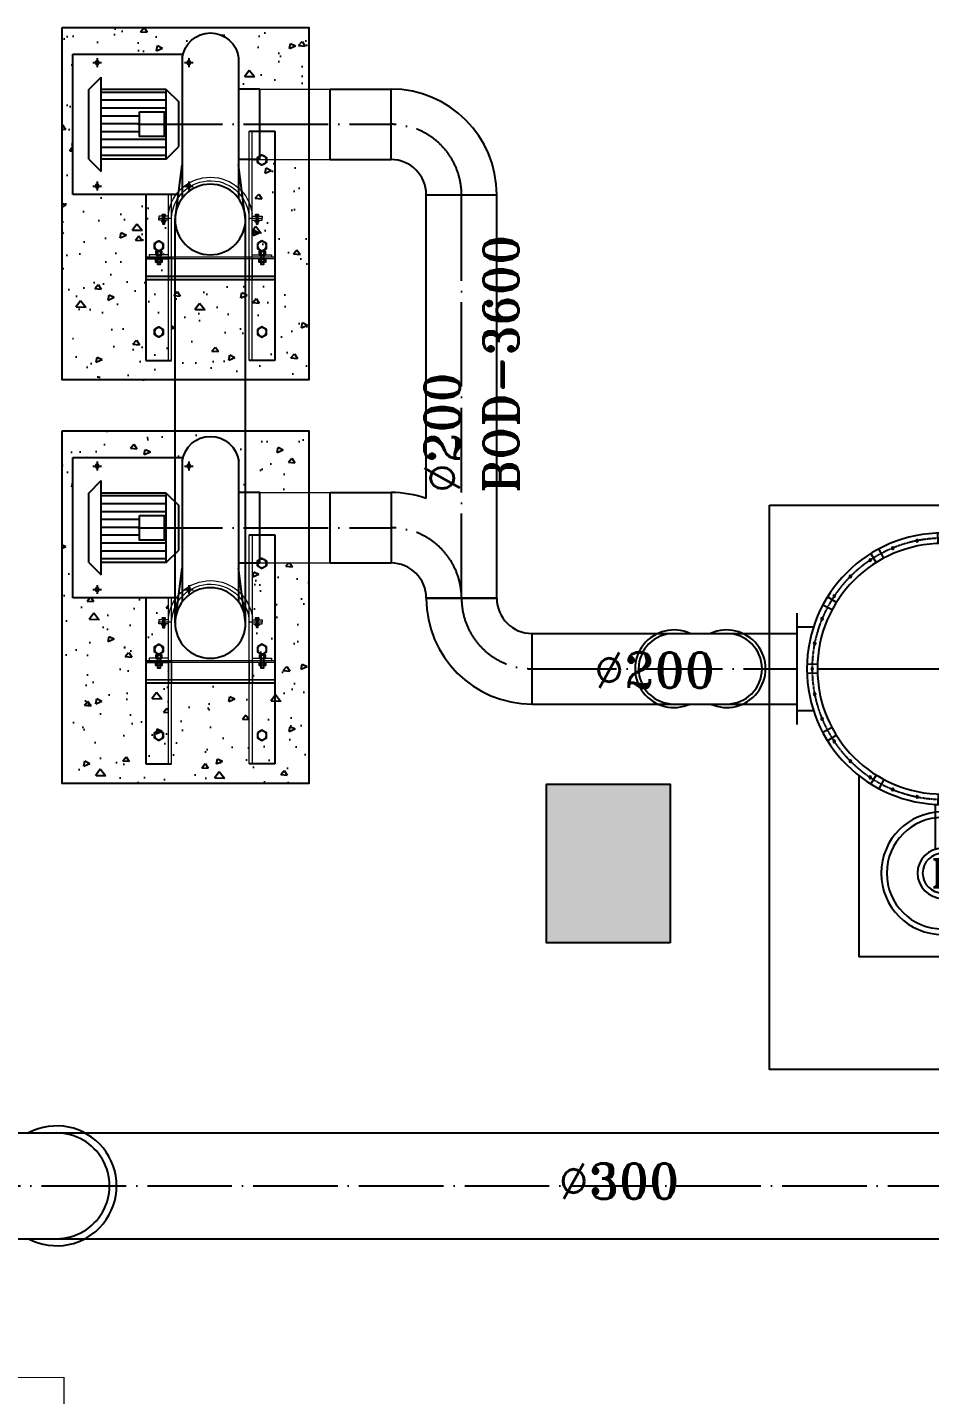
# Model space of a CAD drawing. Header units: millimetres. Extents: x 1731 to 55573, y 1167 to 54427.
# Drawn here: x 24745 to 27305, y 12949 to 16827 of the extents above; entities that cross this region are included whole.
import ezdxf

# ---------------------------------------------------------------- set-up
doc = ezdxf.new("R2010")
doc.units = ezdxf.units.MM
for name, pattern in [('ACAD_ISO04W100', [30, 24, -3, 0, -3]), ('CENTER', [2, 1.25, -0.25, 0.25, -0.25]), ('CENTER2', [1.125, 0.75, -0.125, 0.125, -0.125])]:
    doc.linetypes.add(name, pattern=pattern)
for name, color, linetype in [('blower', 4, 'Continuous'), ('CENTRE', 8, 'CENTER'), ('EX-TXT', 7, 'Continuous'), ('EXHAUST DUICT', 1, 'Continuous'), ('Exhaust-Duct', 1, 'Continuous'), ('Exhaust-Duct-Supports', 6, 'Continuous'), ('FH Exhaust duct cen', 8, 'CENTER'), ('S-DD-INSET', 8, 'Continuous'), ('WINDOW', 4, 'Continuous')]:
    doc.layers.add(name, color=color, linetype=linetype)
doc.layers.add('EX-PP-FRP DUCT', color=1, linetype='Continuous', lineweight=18)
doc.styles.add('Legend', font='romant.shx')
doc.linetypes.add('ZIGZAG', pattern='A,0.0001,-0.2,[131,ltypeshp.shx,S=0.2,R=0,X=-0.2,Y=0],-0.4,[131,ltypeshp.shx,S=0.2,R=180,X=0.2,Y=0],-0.2', length=0.8001)

# ---------------------------------------------------------------- blocks, each defined once
blk = doc.blocks.new('sc-01')
at = {"color": 5}
for p, q in [((1053698.6, 194302.9), (1053698.6, 194952.9)), ((1054298.6, 194952.9), (1053698.6, 194952.9)), ((1054298.6, 194302.9), (1054298.6, 194952.9)), ((1053983.7, 194368.8), (1053982.4, 194406.2)), ((1054015.1, 194368.8), (1054016.4, 194406.2)), ((1053788.1, 194316.3), (1053770.5, 194349.5)), ((1054210.7, 194316.3), (1054228.3, 194349.5)), ((1053760.9, 194300.7), (1053741.1, 194332.5)), ((1053760.9, 194300.7), (1053741.1, 194332.5)), ((1054237.8, 194300.7), (1054257.7, 194332.5)), ((1054237.8, 194300.7), (1054257.7, 194332.5)), ((1053602.1, 194130.3), (1053569, 194147.9)), ((1053602.1, 194130.3), (1053569, 194147.9)), ((1053617.7, 194157.5), (1053585.9, 194177.3)), ((1053617.7, 194157.5), (1053585.9, 194177.3)), ((1054381, 194157.5), (1054412.8, 194177.3)), ((1054381, 194157.5), (1054412.8, 194177.3)), ((1054396.7, 194130.3), (1054429.8, 194147.9)), ((1054396.7, 194130.3), (1054429.8, 194147.9)), ((1053477.4, 194119), (1053477.4, 193719)), ((1054521.4, 194119), (1054521.4, 193719)), ((1053477.4, 194069), (1053535.5, 194069)), ((1054521.4, 194069), (1054463.2, 194069)), ((1053549.6, 193934.7), (1053512.2, 193936)), ((1053549.6, 193934.7), (1053512.2, 193936)), ((1053549.6, 193903.4), (1053512.2, 193902)), ((1053549.6, 193903.4), (1053512.2, 193902)), ((1054449.1, 193934.7), (1054486.6, 193936)), ((1054449.1, 193934.7), (1054486.6, 193936)), ((1054449.1, 193903.4), (1054486.6, 193902)), ((1054449.1, 193903.4), (1054486.6, 193902)), ((1053477.4, 193769), (1053535.5, 193769)), ((1054521.4, 193769), (1054463.2, 193769)), ((1053602.1, 193707.7), (1053569, 193690.1)), ((1053602.1, 193707.7), (1053569, 193690.1)), ((1054396.7, 193707.7), (1054429.8, 193690.1)), ((1054396.7, 193707.7), (1054429.8, 193690.1)), ((1053617.7, 193680.6), (1053585.9, 193660.7)), ((1053617.7, 193680.6), (1053585.9, 193660.7)), ((1054381, 193680.6), (1054412.8, 193660.7)), ((1054381, 193680.6), (1054412.8, 193660.7)), ((1053760.9, 193537.4), (1053741.1, 193505.6)), ((1053760.9, 193537.4), (1053741.1, 193505.6)), ((1053788.1, 193521.7), (1053770.5, 193488.6)), ((1053788.1, 193521.7), (1053770.5, 193488.6)), ((1054210.7, 193521.7), (1054228.3, 193488.6)), ((1054210.7, 193521.7), (1054228.3, 193488.6)), ((1054237.8, 193537.4), (1054257.7, 193505.6)), ((1054237.8, 193537.4), (1054257.7, 193505.6)), ((1053983.7, 193469.3), (1053982.4, 193431.8)), ((1053983.7, 193469.3), (1053982.4, 193431.8)), ((1054015.1, 193469.3), (1054016.4, 193431.8)), ((1054015.1, 193469.3), (1054016.4, 193431.8))]:
    blk.add_line(p, q, dxfattribs=at)
at = {"color": 7}
for p, q in [((1053973.6, 194566.6), (1053973.6, 194405.5)), ((1054023.6, 194566.6), (1054023.6, 194405.5))]:
    blk.add_line(p, q, dxfattribs=at)
for radius in [220, 200, 89.8, 71.3]:
    blk.add_circle((1053998.6, 194652.9), radius)
at = {"color": 5}
for radius in [487.5, 450]:
    blk.add_circle((1053999.4, 193919), radius, dxfattribs=at)
at = {"color": 7, "linetype": 'CENTER2'}
blk.add_circle((1053999.4, 193919), 468.8, dxfattribs=at)
at = {"ltscale": 0.15}
for centre in [(1053999.4, 194387.8), (1053820, 194352.1), (1053907.9, 194378.8), (1054090.8, 194378.8), (1054178.8, 194352.1), (1053739, 194308.8), (1053739, 194308.8), (1054259.8, 194308.8), (1054259.8, 194308.8), (1053667.9, 194250.5), (1053667.9, 194250.5), (1054330.8, 194250.5), (1054330.8, 194250.5), (1053609.6, 194179.5), (1053609.6, 194179.5), (1054389.1, 194179.5), (1054389.1, 194179.5), (1053566.3, 194098.4), (1053566.3, 194098.4), (1054432.4, 194098.4), (1054432.4, 194098.4), (1053539.6, 194010.5), (1053539.6, 194010.5), (1054459.1, 194010.5), (1054459.1, 194010.5), (1053530.6, 193919), (1053530.6, 193919), (1054468.1, 193919), (1054468.1, 193919), (1053539.6, 193827.6), (1053539.6, 193827.6), (1054459.1, 193827.6), (1054459.1, 193827.6), (1053566.3, 193739.7), (1053566.3, 193739.7), (1054432.4, 193739.7), (1054432.4, 193739.7), (1053609.6, 193658.6), (1053609.6, 193658.6), (1054389.1, 193658.6), (1054389.1, 193658.6), (1053667.9, 193587.6), (1053667.9, 193587.6), (1054330.8, 193587.6), (1054330.8, 193587.6), (1053739, 193529.3), (1053739, 193529.3), (1054259.8, 193529.3), (1054259.8, 193529.3), (1053820, 193486), (1053820, 193486), (1053907.9, 193459.3), (1053907.9, 193459.3), (1054090.8, 193459.3), (1054090.8, 193459.3), (1054178.8, 193486), (1054178.8, 193486), (1053999.4, 193450.3), (1053999.4, 193450.3)]:
    blk.add_circle(centre, 3.75, dxfattribs=at)
at = {"layer": 'EXHAUST DUICT', "color": 0, "linetype": 'ACAD_ISO04W100', "ltscale": 10}
blk.add_line((1053999.4, 194369), (1053999.4, 193469), dxfattribs=at)
at = {"layer": 'EXHAUST DUICT', "color": 0, "linetype": 'ACAD_ISO04W100', "ltscale": 20}
blk.add_line((1053549.4, 193919), (1054449.4, 193919), dxfattribs=at)
at = {"layer": 'FH Exhaust duct cen', "color": 2, "ltscale": 20}
blk.add_line((1053998.6, 194406.1), (1053998.6, 194563.1), dxfattribs=at)
at = {"layer": 'EX-TXT', "color": 7, "insert": (1053958, 194702.7), "char_height": 100, "attachment_point": 1, "style": 'Legend'}
blk.add_mtext_dynamic_manual_height_columns('P', width=798.121, gutter_width=1, heights=[0], dxfattribs=at)
blk = doc.blocks.new('CMVeco- 200 Top View')
at = {"color": 7}
blk.add_lwpolyline([(5702, 37820.4), (6402, 37820.4), (6402, 38820.4), (5702, 38820.4)], close=True, dxfattribs=at)
at = {"layer": 'blower'}
for p, q in [((6022.4, 38365.4), (6042.7, 38210.4)), ((6222.5, 38365.4), (6202.7, 38210.4)), ((6032.8, 38294.4), (5732.2, 38294.4)), ((5732.2, 38294.4), (5732.2, 37896.4)), ((6042.7, 37906.9), (6042.7, 38305)), ((6202.7, 37906.9), (6202.7, 38305.7)), ((5777.5, 38193.8), (5812.7, 38229)), ((5812.7, 38229), (5812.7, 37961.8)), ((5777.5, 38193.8), (5777.5, 37996.9)), ((5997.5, 38193.8), (5812.7, 38193.8)), ((5812.7, 38182.7), (5997.5, 38182.7)), ((5812.7, 38160.4), (5997.5, 38160.4)), ((5997.5, 38193.8), (5997.5, 37996.9)), ((5997.5, 38193.8), (6032.7, 38158.6)), ((6262.4, 38195.4), (6202.7, 38195.4)), ((6262.4, 38195.4), (6262.4, 37995.4)), ((5812.7, 38138), (5997.5, 38138)), ((6032.7, 38158.6), (6032.7, 38032.1)), ((5812.7, 38115.7), (5921.3, 38115.7)), ((5812.7, 38093.4), (5921.3, 38093.4)), ((5991.3, 38115.7), (5997.5, 38115.7)), ((5991.3, 38093.4), (5997.5, 38093.4)), ((5812.7, 38071.1), (5921.3, 38071.1)), ((5812.7, 38048.8), (5997.5, 38048.8)), ((5991.3, 38071.1), (5997.5, 38071.1)), ((5812.7, 38026.4), (5997.5, 38026.4)), ((5812.7, 38004.1), (5997.5, 38004.1)), ((5997.5, 37996.9), (6032.7, 38032.1)), ((5777.5, 37996.9), (5812.7, 37961.8)), ((5997.5, 37996.9), (5812.7, 37996.9)), ((6262.4, 37995.4), (6202.7, 37995.4)), ((5732.2, 37896.4), (6042.7, 37896.4))]:
    blk.add_line(p, q, dxfattribs=at)
blk.add_lwpolyline([(5921.3, 38060.4), (5991.3, 38060.4), (5991.3, 38130.4), (5921.3, 38130.4)], close=True, dxfattribs=at)
for centre, radius in [((6122.4, 38365.4), 100), ((5801.4, 38270.4), 5), ((6061.4, 38270.4), 5), ((5801.4, 37920.4), 5), ((6061.4, 37920.4), 5)]:
    blk.add_circle(centre, radius, dxfattribs=at)
blk.add_arc((6122.7, 37917), 80.7, 187.2404, 352.7596, dxfattribs=at)
at = {"layer": 'CENTRE', "linetype": 'CENTER', "ltscale": 50}
for p, q in [((5801.4, 38257.9), (5801.4, 38282.9)), ((6061.4, 38257.9), (6061.4, 38282.9)), ((5788.9, 38270.4), (5813.9, 38270.4)), ((6048.9, 38270.4), (6073.9, 38270.4)), ((5801.4, 37907.9), (5801.4, 37932.9)), ((6061.4, 37907.9), (6061.4, 37932.9)), ((5788.9, 37920.4), (5813.9, 37920.4)), ((6048.9, 37920.4), (6073.9, 37920.4))]:
    blk.add_line(p, q, dxfattribs=at)
blk = doc.blocks.new('200 Blower Stack support')
at = {"color": 5, "ltscale": 2}
for p, q in [((12584.7, -774.5, -18.7), (12579.8, -774.5, -18.7)), ((12522, -842.3, -18.7), (12522, -847.2, -18.7)), ((12521.9, -1069.6, -18.7), (12521.9, -1065.9, -18.7)), ((12584.6, -1138.7, -18.7), (12581, -1138.7, -18.7))]:
    blk.add_line(p, q, dxfattribs=at)
at = {"color": 7, "ltscale": 2}
for p, q in [((12579.8, -836.9, -18.7), (12579.8, -1138.7, -18.7)), ((12584.7, -832.5, -18.7), (12584.7, -1138.7, -18.7))]:
    blk.add_line(p, q, dxfattribs=at)
at = {"color": 5, "elevation": -18.7}
for points in [[(12584.7, -774.5), (12584.7, -846), (12522, -846)], [(12579.8, -774.5), (12579.8, -837), (12522, -837)], [(12584.6, -1138.7), (12584.6, -1065.9), (12521.9, -1065.9)], [(12579.8, -1138.7), (12579.8, -1075), (12521.9, -1075)]]:
    blk.add_lwpolyline(points, dxfattribs=at)
at = {"elevation": -18.7}
for points in [[(12591.9, -836.9), (12591.9, -782.7), (12584.7, -782.7)], [(12591.9, -1075), (12591.9, -1129.4), (12584.6, -1129.4)]]:
    blk.add_lwpolyline(points, dxfattribs=at)
at = {"color": 5}
for points in [[(12689.8, -836.9), (12689.8, -809.4), (12695.4, -809.4)], [(12695.4, -845.9), (12695.4, -809.4), (12695.4, -809.4)], [(12695.4, -846), (12695.4, -846), (12695.4, -809.4), (12695.4, -809.4)], [(12701.1, -836.9), (12701.1, -809.4), (12695.4, -809.4)], [(12689.7, -1074.9), (12689.7, -1102.4), (12695.4, -1102.4)], [(12695.4, -1102.4), (12695.4, -1102.4), (12695.4, -1065.9), (12695.4, -1065.9)], [(12701.1, -1074.5), (12701.1, -1074.5), (12701.1, -1102.4), (12695.4, -1102.4)]]:
    blk.add_lwpolyline(points, dxfattribs=at)
at = {"layer": 'EX-PP-FRP DUCT', "color": 6}
for p, q in [((12292.1, -837, -26), (12942.2, -837, -26)), ((12292.1, -846, -26), (12942.2, -846, -26)), ((12292.1, -1066, -26), (12762.9, -1066, -26)), ((12292.1, -1075, -26), (12762.9, -1075, -26))]:
    blk.add_line(p, q, dxfattribs=at)
at = {"layer": 'EX-PP-FRP DUCT'}
blk.add_circle((12691.8, -956), 100, dxfattribs=at)
at = {"layer": 'EX-PP-FRP DUCT', "color": 7}
for radius, start, end in [(110, 272.3606, 90.0081), (120, 277.748, 82.7872)]:
    blk.add_arc((12691.8, -956), radius, start, end, dxfattribs=at)
at = {"layer": 'Exhaust-Duct'}
for p, q in [((12600.7, -804, -18.7), (12591.9, -804, -18.7)), ((12600.7, -812.8, -18.7), (12591.9, -812.8, -18.7)), ((12705.5, -821.2), (12701.1, -821.2)), ((12705.5, -825.5), (12701.1, -825.5)), ((12600.6, -1097.6, -18.7), (12591.9, -1097.6, -18.7)), ((12600.6, -1106.4, -18.7), (12591.9, -1106.4, -18.7)), ((12705.4, -1086.3), (12701.1, -1086.3)), ((12705.4, -1090.6), (12701.1, -1090.6))]:
    blk.add_line(p, q, dxfattribs=at)
for points, elevation in [([(12380.3, -822.3), (12365.7, -822.3), (12358.5, -809.7), (12365.7, -797.1), (12380.3, -797.1), (12387.6, -809.7)], -21.2), ([(12624.1, -822.2), (12609.6, -822.2), (12602.3, -809.6), (12609.6, -797), (12624.1, -797), (12631.4, -809.6)], -21.2), ([(12853.4, -822.3), (12867.9, -822.3), (12875.2, -809.7), (12867.9, -797.1), (12853.4, -797.1), (12846.1, -809.7)], -21.2), ([(12689.8, -827.8), (12689.8, -819), (12685.4, -819), (12685.4, -827.8)], 18.7), ([(12701.1, -827.7), (12701.1, -819), (12705.5, -819), (12705.5, -827.7)], 18.7), ([(12689.7, -1092.9), (12689.7, -1084.1), (12685.4, -1084.1), (12685.4, -1092.9)], 18.7), ([(12701.1, -1092.8), (12701.1, -1084.1), (12705.4, -1084.1), (12705.4, -1092.8)], 18.7), ([(12380.3, -1089.7), (12365.7, -1089.7), (12358.5, -1102.3), (12365.7, -1114.9), (12380.3, -1114.9), (12387.6, -1102.3)], -21.2), ([(12624.1, -1089.7), (12609.5, -1089.7), (12602.3, -1102.3), (12609.5, -1114.9), (12624.1, -1114.9), (12631.4, -1102.3)], -21.2)]:
    blk.add_lwpolyline(points, close=True, dxfattribs=dict(at, elevation=elevation))
at = {"layer": 'Exhaust-Duct', "elevation": -18.7}
for points in [[(12591.9, -812.8), (12564.9, -812.8), (12564.9, -804), (12591.9, -804)], [(12591.9, -1106.4), (12564.8, -1106.4), (12564.8, -1097.6), (12591.9, -1097.6)]]:
    blk.add_lwpolyline(points, dxfattribs=at)
at = {"layer": 'Exhaust-Duct'}
for points in [[(12579.8, -817.1), (12579.8, -799.7), (12571, -799.7), (12571, -817.1)], [(12591.9, -817.1), (12591.9, -799.7), (12600.7, -799.7), (12600.7, -817.1)], [(12579.7, -1110.7), (12579.7, -1093.3), (12571, -1093.3), (12571, -1110.7)], [(12591.9, -1110.7), (12591.9, -1093.3), (12600.6, -1093.3), (12600.6, -1110.7)]]:
    blk.add_lwpolyline(points, close=True, dxfattribs=at)
for points in [[(12701.1, -825.5), (12679.5, -825.5), (12679.5, -821.2), (12701.1, -821.2)], [(12701.1, -1090.6), (12679.4, -1090.6), (12679.4, -1086.3), (12701.1, -1086.3)]]:
    blk.add_lwpolyline(points, dxfattribs=at)
for centre in [(12373, -809.7, -39.9), (12616.9, -809.6, -39.9), (12860.6, -809.7, -39.9), (12373, -1102.3, -39.9), (12616.8, -1102.3, -39.9)]:
    blk.add_circle(centre, 12.6, dxfattribs=at)
at = {"layer": 'Exhaust-Duct-Supports', "color": 6}
for p, q in [((12292.1, -773.3, -26), (12292.1, -846, -26)), ((12942.2, -773.3, -39.9), (12292.1, -773.3, -26)), ((12521.9, -1138.7, -18.7), (12522, -773.1, -18.7)), ((12530.9, -1138.7, -18.7), (12531, -773.1, -18.7)), ((12942.2, -846, -39.9), (12942.2, -773.3, -39.9)), ((12292.1, -1138.7, -26), (12292.1, -1066, -26)), ((12762.9, -1066, -36.1), (12762.9, -1138.7, -36.1)), ((12762.9, -1138.7, -36.1), (12292.1, -1138.7, -26))]:
    blk.add_line(p, q, dxfattribs=at)
blk = doc.blocks.new('A$Cbb656bae')
at = {"layer": 'S-DD-INSET'}
h = blk.add_hatch(dxfattribs=at)
h.set_pattern_fill('AR-CONC', color=8, scale=25, angle=45, style=0)
h.set_pattern_definition([(95, (-1892820.91, 3941542.5), (137.888, 115.7017697), [18.75, -206.25]), (40, (-1892820.91, 3941542.5), (-157.498042, 108.4420374), [15, -165]), (145.4514445, (-1892809.42, 3941552.14), (-19.610041, 224.143805), [15.935048, -175.285528]), (91.1842, (-1892856.27, 3941577.86), (217.923347, 159.403444), [28.125, -309.375]), (141.6356355, (-1892838.1, 3941591.14), (-6.975017, 337.427917), [23.902585, -262.92844]), (36.184164, (-1892856.27, 3941577.86), (-6.975017, 337.427917), [22.5, -247.5]), (66, (-1892829.75, 3941586.7), (176.692893, 34.345619), [18.75, -206.25]), (11, (-1892829.75, 3941586.7), (-85.177148, 171.202109), [15, -165]), (116.4514447, (-1892815.03, 3941589.56), (91.515744, 205.5477264), [15.9350475, -175.285528]), (82.5, (-1892820.91, 3941542.5), (-56.6982963, 60.9974544), [0, -163, 0, -167.5, 0, -165.625]), (52.5, (-1892820.91, 3941542.5), (-23.2182356, 116.2273625), [0, -95.5, 0, -159.25, 0, -63.125]), (12.5, (-1892860.33, 3941503.08), (98.3545418, 90.3801905), [0, -62.5, 0, -195, 0, -258.75]), (2.5, (-1892878.01, 3941485.4), (85.3974958, 120.7899517), [0, -81.25, 0, -129.5, 0, -183.75])])
h.paths.add_polyline_path([(-474, -398.5), (-535.7, -398.5), (-535.7, -407.6), (-531.3, -407.6), (-531.3, -416.4), (-535.7, -426), (-541.4, -426), (-547, -426), (-547, -416.4), (-551.4, -416.4), (-557.3, -414.2), (-557.3, -409.8), (-551.4, -409.8), (-551.4, -407.7), (-547.1, -398.5), (-644.9, -398.5), (-644.9, -453), (-652.1, -453), (-652.1, -462.2), (-657, -462.2), (-657, -434.3), (-665.8, -434.3), (-671.9, -429.9), (-671.9, -421.2), (-665.8, -421.2), (-665.8, -416.8), (-657, -416.8), (-657, -398.5), (-944.6, -398.5), (-944.6, -389.5), (-714.8, -389.5), (-714.8, -389.5), (-714.8, -169.5), (-944.6, -169.5), (-944.6, -160.5), (-657, -160.5), (-657, -160.4), (-657, -140.7), (-665.7, -140.7), (-671.9, -136.3), (-671.9, -127.6), (-665.7, -127.6), (-665.7, -123.2), (-657, -123.2), (-657, -98), (-652.1, -98), (-652.1, -106.2), (-644.8, -106.2), (-644.8, -160.5), (-547, -160.5), (-547, -151.3), (-551.3, -151.3), (-557.3, -149.1), (-557.3, -144.7), (-551.3, -144.7), (-551.3, -142.6), (-547, -132.9), (-541.3, -132.9), (-535.7, -132.9), (-535.7, -142.5), (-531.3, -142.5), (-531.3, -151.3), (-535.4, -159.9, -0.012577), (-529.4, -160.5), (-375, -160.5), (-375, -145.8), (-383.4, -145.8), (-390.7, -133.2), (-383.4, -120.6), (-375, -120.6), (-375, 0), (-1000, 0), (-1000, -700), (0, -700), (0, 0), (-175, 0), (-175, -139.5), (-175, -199.2), (-86.5, -199.2, -0.823713), (-76, -357.2), (-76, -669.8), (-474, -669.8)])
h.paths.add_polyline_path([(-627.2, -438.4), (-634.5, -425.8), (-627.2, -413.2), (-612.7, -413.2), (-605.4, -425.8), (-612.7, -438.4)], flags=16)
h.paths.add_polyline_path([(-632.5, -425.8, -1), (-607.3, -425.8, -1)], flags=16)
h.paths.add_polyline_path([(-856.5, -438.4), (-871, -438.4), (-878.3, -425.8), (-871, -413.2), (-856.5, -413.2), (-849.2, -425.8)], flags=16)
h.paths.add_polyline_path([(-876.3, -425.8, -1), (-851.2, -425.8, -1)], flags=16)
h.paths.add_polyline_path([(-627.2, -145.8), (-634.5, -133.2), (-627.2, -120.6), (-612.6, -120.6), (-605.4, -133.2), (-612.6, -145.8)], flags=16)
h.paths.add_polyline_path([(-632.5, -133.2, -1), (-607.3, -133.2, -1)], flags=16)
h.paths.add_polyline_path([(-856.5, -145.8), (-871, -145.8), (-878.3, -133.2), (-871, -120.6), (-856.5, -120.6), (-849.2, -133.2)], flags=16)
h.paths.add_polyline_path([(-876.3, -133.2, -1), (-851.2, -133.2, -1)], flags=16)
at = {"layer": 'blower', "color": 5, "extrusion": (0, 0, -1), "xscale": -1, "zscale": -1, "rotation": 270}
blk.add_blockref('CMVeco- 200 Top View', (-37820.4, -6402), dxfattribs=at)
at = {"layer": 'EX-PP-FRP DUCT'}
blk.add_blockref('200 Blower Stack support', (-13236.8, 676.5), dxfattribs=at)

msp = doc.modelspace()

# ---------------------------------------------------------------- hatches: boundary and pattern name
at = {"layer": 'WINDOW', "ltscale": 12}
h = msp.add_hatch(color=8, dxfattribs=at)
h.dxf.hatch_style = 1
h.paths.add_polyline_path([(26568.2, 14230.2), (26218.2, 14230.2), (26218.2, 14680.2), (26568.2, 14680.2)])

# ---------------------------------------------------------------- linework, layer by layer
at = {"layer": 'EX-PP-FRP DUCT', "color": 2, "linetype": 'ZIGZAG', "ltscale": 10}
for p, q in [((25404.3, 16652, 99), (25604.5, 16652, 99)), ((25404.3, 16452, 99), (25604.5, 16452, 99)), ((25404.3, 15507.8, 99), (25604.5, 15507.8, 99)), ((25404.3, 15307.8, 99), (25604.5, 15307.8, 99))]:
    msp.add_line(p, q, dxfattribs=at)
at = {"layer": 'EX-PP-FRP DUCT', "color": 7, "elevation": 99}
msp.add_lwpolyline([(24848.5, 11470.8), (23849, 11470.4), (23849, 12998), (24848.5, 12998.4)], close=True, dxfattribs=at)
at = {"layer": 'EXHAUST DUICT', "color": 1}
for p, q in [((25604.5, 16452, 99), (25604.5, 16652, 99)), ((25604.5, 16652, 99), (25776.8, 16652, 99)), ((25776.8, 16452, 99), (25776.8, 16652, 99)), ((25604.5, 16452, 99), (25776.8, 16452, 99)), ((25876.8, 15490.6, 99), (25876.8, 16352, 99)), ((25876.8, 16352, 99), (26076.8, 16352, 99)), ((26076.8, 15207.8, 99), (26076.8, 16352, 99)), ((25164.3, 15137.9, 99), (25164.1, 16282.1, 99)), ((25364.1, 15131.1, 99), (25364.1, 16280.7, 99)), ((25604.5, 15507.8, 99), (25776.8, 15507.8, 99)), ((25604.5, 15307.8, 99), (25604.5, 15507.8, 99)), ((25776.8, 15507.8, 99), (25776.8, 15307.8, 99)), ((25604.5, 15307.8, 99), (25776.8, 15307.8, 99)), ((25776.8, 15307.8, 99), (25776.8, 15307.8, 99)), ((26076.8, 15207.8, 99), (25876.8, 15207.8, 99)), ((25876.8, 15207.8, 99), (26076.8, 15207.8, 99)), ((26176.8, 15107.8, 99), (26929.3, 15107.8, 99)), ((26176.8, 14907.8, 99), (26176.8, 15107.8, 99)), ((26176.8, 14907.8, 99), (26929.3, 14907.8, 99)), ((21784.4, 13691.3, 99), (29207.1, 13691.3, 99)), ((21784.4, 13391.3, 99), (29207.1, 13391.3, 99))]:
    msp.add_line(p, q, dxfattribs=at)
at = {"layer": 'EXHAUST DUICT', "color": 0, "linetype": 'ACAD_ISO04W100', "ltscale": 10}
for p, q in [((25058.5, 16552, 99), (25776.8, 16552, 99)), ((25976.8, 15207.8, 99), (25976.8, 16352, 99)), ((25058.5, 15407.8, 99), (25776.8, 15407.8, 99)), ((26176.8, 15007.8, 99), (26929.3, 15007.8, 99)), ((21784.4, 13541.3, 99), (29207.1, 13541.3, 99))]:
    msp.add_line(p, q, dxfattribs=at)
at = {"layer": 'EXHAUST DUICT', "color": 7, "elevation": 99}
msp.add_lwpolyline([(26850.5, 15471.7), (27850.8, 15471.7), (27850.8, 13871.5), (26850.5, 13871.5)], close=True, dxfattribs=at)
at = {"layer": 'EXHAUST DUICT', "color": 1}
for centre, radius, start, end in [((25776.8, 16352, 99), 300, 0, 90), ((25776.8, 16352, 99), 100, 0, 90), ((25776.8, 15207.8, 99), 300, 70.5288, 90), ((25776.8, 15207.8, 99), 100, 0, 90), ((26176.8, 15207.8, 99), 300, 180, 270), ((26176.8, 15207.8, 99), 100, 180, 270), ((26579.1, 15007.8, 99), 110, 65.38, 294.62), ((26579.1, 15007.8, 99), 100, 90, 270), ((26729.3, 15007.8, 99), 110, 245.38, 114.62), ((26729.3, 15007.8, 99), 100, 270, 90), ((24828.3, 13541.3, 99), 169.9, 241.997, 118.003), ((24828.3, 13541.3, 99), 149.9, 269.958, 90.042)]:
    msp.add_arc(centre, radius, start, end, dxfattribs=at)
at = {"layer": 'EXHAUST DUICT', "color": 0, "linetype": 'ACAD_ISO04W100', "ltscale": 10}
for centre, start, end in [((25776.8, 16352, 99), 0, 90), ((25776.8, 15207.8, 99), 0, 90), ((26176.8, 15207.8, 99), 180, 270)]:
    msp.add_arc(centre, 200, start, end, dxfattribs=at)
at = {"layer": 'WINDOW', "color": 8, "ltscale": 12, "elevation": 99}
msp.add_lwpolyline([(26568.2, 14230.2), (26218.2, 14230.2), (26218.2, 14680.2), (26568.2, 14680.2)], close=True, dxfattribs=at)

# ---------------------------------------------------------------- block references
at = {"layer": 'blower', "xscale": -1, "rotation": 270}
msp.add_blockref('A$Cbb656bae', (25543.8, 15682.7, 99), dxfattribs=at)
at = {"layer": 'EX-PP-FRP DUCT', "color": 2, "linetype": 'ZIGZAG', "ltscale": 10, "xscale": -1, "rotation": 270}
msp.add_blockref('A$Cbb656bae', (25543.7, 16827, 99), dxfattribs=at)
at = {"layer": 'EXHAUST DUICT', "color": 1, "xscale": -0.79, "yscale": 0.79, "zscale": 0.79, "rotation": 180}
msp.add_blockref('sc-01', (-805317.8, 168203.8, 99), dxfattribs=at)

# ---------------------------------------------------------------- texts
at = {"layer": 'EX-TXT', "color": 7, "insert": (25872, 15505.8, 98.6), "char_height": 100, "attachment_point": 1, "rotation": 90, "style": 'Legend'}
msp.add_mtext_dynamic_manual_height_columns('%%C200\\PBOD-3600', width=798.121, gutter_width=1, heights=[0], dxfattribs=at)
at = {"layer": 'EX-TXT', "color": 7, "char_height": 100, "attachment_point": 1, "style": 'Legend'}
for s, insert in [('%%C200', (26352.8, 15054.1, 99)), ('%%C300', (26251.8, 13604.8, 99))]:
    msp.add_mtext_dynamic_manual_height_columns(s, width=798.121, gutter_width=1, heights=[0], dxfattribs=dict(at, insert=insert))

doc.saveas('drawing.dxf')
